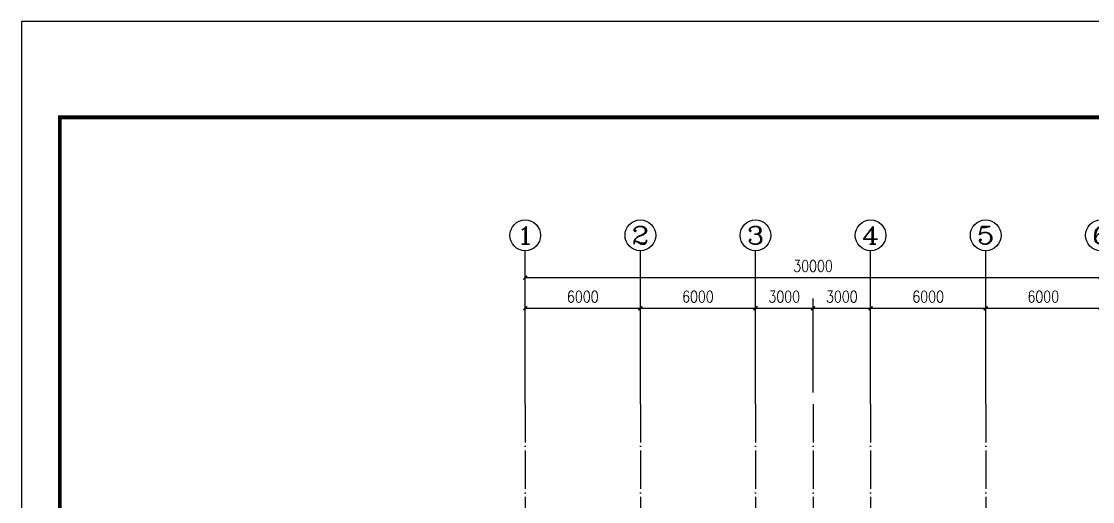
# Model space of a CAD drawing. Extents: x 31695611 to 39053694, y -59225 to 904195.
# Drawn here: x 38789573 to 38845402, y 879161 to 904195 of the extents above; entities that cross this region are included whole.
import ezdxf
from ezdxf.enums import TextEntityAlignment as Align

# ---------------------------------------------------------------- set-up
doc = ezdxf.new("R2010")
doc.units = 0
doc.header["$LTSCALE"] = 1000
doc.header["$MEASUREMENT"] = 0
doc.linetypes.add('ACAD_ISO04W100', pattern=[30.5, 24, -3, 0.5, -3])
doc.linetypes.add('DOTE', pattern=[2.42, 2, -0.2, 0.02, -0.2])
doc.layers.get('0').update_dxf_attribs({"linetype": 'CONTINUOUS'})
doc.layers.get('DEFPOINTS').update_dxf_attribs({"linetype": 'CONTINUOUS'})
for name, color, linetype in [('AXIS', 3, 'CONTINUOUS'), ('AXIS_TEXT', 7, 'CONTINUOUS'), ('DOTE', 1, 'ACAD_ISO04W100'), ('PUB_TITLE', 4, 'CONTINUOUS')]:
    doc.layers.add(name, color=color, linetype=linetype)
doc.styles.add('_TCH_AXIS', font='COMPLEX', dxfattribs={"bigfont": 'GBCBIG'})
doc.styles.add('COMPLEX', font='COMPLEX')
doc.styles.add('DIM_FONT', font='SIMPLEX.shx', dxfattribs={"width": 0.8})
doc.dimstyles.new('DIMN200', dxfattribs={"dimscale": 2, "dimtxt": 300, "dimasz": 100, "dimexe": 250, "dimexo": 300, "dimgap": 150, "dimtad": 1, "dimdec": 0, "dimzin": 0, "dimtxsty": 'DIM_FONT', "dimblk": 'ARCHTICK', "dimcen": 0.09, "dimclrt": 7, "dimazin": 3, "dimtfac": 1, "dimtdec": 0, "dimtix": 1, "dimtmove": 0, "dimatfit": 3, "dimtolj": 1, "dimtzin": 0})

# ---------------------------------------------------------------- blocks, each defined once
blk = doc.blocks.new('_ARCHTICK')
at = {"color": 0, "linetype": 'BYBLOCK', "const_width": 0.4}
blk.add_lwpolyline([(-0.5, -0.5), (0.5, 0.5)], dxfattribs=at)
blk = doc.blocks.new('*D1080')
at = {"layer": 'AXIS', "color": 0}
for p, q in [((38815832, 884842), (38815832, 889742)), ((38821832, 884842), (38821832, 889742)), ((38815832, 889242), (38821832, 889242))]:
    blk.add_line(p, q, dxfattribs=at)
at = {"layer": 'DEFPOINTS', "color": 0}
for p in [(38821832, 889242), (38815832, 884242), (38821832, 884242)]:
    blk.add_point(p, dxfattribs=at)
at = {"layer": 'AXIS', "color": 0, "xscale": 200, "yscale": 200, "zscale": 200, "rotation": 180}
blk.add_blockref('_ARCHTICK', (38815832, 889242), dxfattribs=at)
at = {"layer": 'AXIS', "color": 0, "xscale": 200, "yscale": 200, "zscale": 200}
blk.add_blockref('_ARCHTICK', (38821832, 889242), dxfattribs=at)
at = {"layer": 'AXIS', "color": 7, "insert": (38818832, 889842), "char_height": 600, "attachment_point": 5, "style": 'DIM_FONT'}
blk.add_mtext('\\A1;6000', dxfattribs=at)
blk = doc.blocks.new('*D1081')
at = {"layer": 'AXIS', "color": 0}
for p, q in [((38821832, 884842), (38821832, 889742)), ((38827832, 884842), (38827832, 889742)), ((38821832, 889242), (38827832, 889242))]:
    blk.add_line(p, q, dxfattribs=at)
at = {"layer": 'DEFPOINTS', "color": 0}
for p in [(38827832, 889242), (38821832, 884242), (38827832, 884242)]:
    blk.add_point(p, dxfattribs=at)
at = {"layer": 'AXIS', "color": 0, "xscale": 200, "yscale": 200, "zscale": 200, "rotation": 180}
blk.add_blockref('_ARCHTICK', (38821832, 889242), dxfattribs=at)
at = {"layer": 'AXIS', "color": 0, "xscale": 200, "yscale": 200, "zscale": 200}
blk.add_blockref('_ARCHTICK', (38827832, 889242), dxfattribs=at)
at = {"layer": 'AXIS', "color": 7, "insert": (38824832, 889842), "char_height": 600, "attachment_point": 5, "style": 'DIM_FONT'}
blk.add_mtext('\\A1;6000', dxfattribs=at)
blk = doc.blocks.new('*D1082')
at = {"layer": 'AXIS', "color": 0}
for p, q in [((38827832, 884842), (38827832, 889742)), ((38830832, 884842), (38830832, 889742)), ((38827832, 889242), (38830832, 889242))]:
    blk.add_line(p, q, dxfattribs=at)
at = {"layer": 'DEFPOINTS', "color": 0}
for p in [(38830832, 889242), (38827832, 884242), (38830832, 884242)]:
    blk.add_point(p, dxfattribs=at)
at = {"layer": 'AXIS', "color": 0, "xscale": 200, "yscale": 200, "zscale": 200, "rotation": 180}
blk.add_blockref('_ARCHTICK', (38827832, 889242), dxfattribs=at)
at = {"layer": 'AXIS', "color": 0, "xscale": 200, "yscale": 200, "zscale": 200}
blk.add_blockref('_ARCHTICK', (38830832, 889242), dxfattribs=at)
at = {"layer": 'AXIS', "color": 7, "insert": (38829332, 889842), "char_height": 600, "attachment_point": 5, "style": 'DIM_FONT'}
blk.add_mtext('\\A1;3000', dxfattribs=at)
blk = doc.blocks.new('*D1083')
at = {"layer": 'AXIS', "color": 0}
for p, q in [((38830832, 884842), (38830832, 889742)), ((38833832, 884842), (38833832, 889742)), ((38830832, 889242), (38833832, 889242))]:
    blk.add_line(p, q, dxfattribs=at)
at = {"layer": 'DEFPOINTS', "color": 0}
for p in [(38833832, 889242), (38830832, 884242), (38833832, 884242)]:
    blk.add_point(p, dxfattribs=at)
at = {"layer": 'AXIS', "color": 0, "xscale": 200, "yscale": 200, "zscale": 200, "rotation": 180}
blk.add_blockref('_ARCHTICK', (38830832, 889242), dxfattribs=at)
at = {"layer": 'AXIS', "color": 0, "xscale": 200, "yscale": 200, "zscale": 200}
blk.add_blockref('_ARCHTICK', (38833832, 889242), dxfattribs=at)
at = {"layer": 'AXIS', "color": 7, "insert": (38832332, 889842), "char_height": 600, "attachment_point": 5, "style": 'DIM_FONT'}
blk.add_mtext('\\A1;3000', dxfattribs=at)
blk = doc.blocks.new('*D1084')
at = {"layer": 'AXIS', "color": 0}
for p, q in [((38833832, 884842), (38833832, 889742)), ((38839832, 884842), (38839832, 889742)), ((38833832, 889242), (38839832, 889242))]:
    blk.add_line(p, q, dxfattribs=at)
at = {"layer": 'DEFPOINTS', "color": 0}
for p in [(38839832, 889242), (38833832, 884242), (38839832, 884242)]:
    blk.add_point(p, dxfattribs=at)
at = {"layer": 'AXIS', "color": 0, "xscale": 200, "yscale": 200, "zscale": 200, "rotation": 180}
blk.add_blockref('_ARCHTICK', (38833832, 889242), dxfattribs=at)
at = {"layer": 'AXIS', "color": 0, "xscale": 200, "yscale": 200, "zscale": 200}
blk.add_blockref('_ARCHTICK', (38839832, 889242), dxfattribs=at)
at = {"layer": 'AXIS', "color": 7, "insert": (38836832, 889842), "char_height": 600, "attachment_point": 5, "style": 'DIM_FONT'}
blk.add_mtext('\\A1;6000', dxfattribs=at)
blk = doc.blocks.new('*D1085')
at = {"layer": 'AXIS', "color": 0}
for p, q in [((38839832, 884842), (38839832, 889742)), ((38845832, 884842), (38845832, 889742)), ((38839832, 889242), (38845832, 889242))]:
    blk.add_line(p, q, dxfattribs=at)
at = {"layer": 'DEFPOINTS', "color": 0}
for p in [(38845832, 889242), (38839832, 884242), (38845832, 884242)]:
    blk.add_point(p, dxfattribs=at)
at = {"layer": 'AXIS', "color": 0, "xscale": 200, "yscale": 200, "zscale": 200, "rotation": 180}
blk.add_blockref('_ARCHTICK', (38839832, 889242), dxfattribs=at)
at = {"layer": 'AXIS', "color": 0, "xscale": 200, "yscale": 200, "zscale": 200}
blk.add_blockref('_ARCHTICK', (38845832, 889242), dxfattribs=at)
at = {"layer": 'AXIS', "color": 7, "insert": (38842832, 889842), "char_height": 600, "attachment_point": 5, "style": 'DIM_FONT'}
blk.add_mtext('\\A1;6000', dxfattribs=at)
blk = doc.blocks.new('*D1086')
at = {"layer": 'AXIS', "color": 0}
for p, q in [((38815832, 884842), (38815832, 891342)), ((38845832, 884842), (38845832, 891342)), ((38815832, 890842), (38845832, 890842))]:
    blk.add_line(p, q, dxfattribs=at)
at = {"layer": 'DEFPOINTS', "color": 0}
for p in [(38845832, 890842), (38815832, 884242), (38845832, 884242)]:
    blk.add_point(p, dxfattribs=at)
at = {"layer": 'AXIS', "color": 0, "xscale": 200, "yscale": 200, "zscale": 200, "rotation": 180}
blk.add_blockref('_ARCHTICK', (38815832, 890842), dxfattribs=at)
at = {"layer": 'AXIS', "color": 0, "xscale": 200, "yscale": 200, "zscale": 200}
blk.add_blockref('_ARCHTICK', (38845832, 890842), dxfattribs=at)
at = {"layer": 'AXIS', "color": 7, "insert": (38830832, 891442), "char_height": 600, "attachment_point": 5, "style": 'DIM_FONT'}
blk.add_mtext('\\A1;30000', dxfattribs=at)
blk = doc.blocks.new('_AXISO')
blk.add_circle((0, 0), 0.5)
at = {"layer": 'AXIS_TEXT', "style": 'COMPLEX', "width": 1.041667}
blk.add_attdef('A', text='', height=0.56, dxfattribs=at).set_placement((-0.25, -0.28), (0.25, -0.28), align=Align.FIT)

msp = doc.modelspace()

# ---------------------------------------------------------------- linework, layer by layer
at = {"layer": 'AXIS'}
for p, q in [((38815831.9, 884242.1), (38815831.9, 892242.1)), ((38821831.9, 884242.1), (38821831.9, 892242.1)), ((38827831.9, 884242.1), (38827831.9, 892242.1)), ((38833831.9, 884242.1), (38833831.9, 892242.1)), ((38839831.9, 884242.1), (38839831.9, 892242.1))]:
    msp.add_line(p, q, dxfattribs=at)
at = {"layer": 'DOTE', "linetype": 'DOTE'}
for p, q in [((38815831.9, 884242.1), (38815831.9, 784664.7)), ((38821831.9, 884242.1), (38821831.9, 878258.6)), ((38827831.9, 884242.1), (38827831.9, 878258.6)), ((38830831.9, 884242.1), (38830831.9, 784664.7)), ((38833831.9, 884242.1), (38833831.9, 878258.5)), ((38839831.9, 884242.1), (38839831.9, 878258.5))]:
    msp.add_line(p, q, dxfattribs=at)
at = {"layer": 'PUB_TITLE'}
msp.add_lwpolyline([(38789572.6, 755595.5), (38873572.6, 755595.5), (38873572.6, 904195.5), (38789572.6, 904195.5)], close=True, dxfattribs=at)
at = {"layer": 'PUB_TITLE', "const_width": 200}
msp.add_lwpolyline([(38791572.6, 757595.5), (38871572.6, 757595.5), (38871572.6, 899195.5), (38791572.6, 899195.5)], close=True, dxfattribs=at)

# ---------------------------------------------------------------- block references
at = {"layer": 'AXIS'}
ref = msp.add_blockref('_AXISO', (38815831.9, 893042.1), dxfattribs=dict(at, xscale=1600, yscale=1600, zscale=1600))
ref.add_attrib('A', '1', dxfattribs={"layer": 'AXIS_TEXT', "height": 905.1, "style": '_TCH_AXIS', "width": 2.333333}).set_placement((38815379.3, 892589.6), (38816284.4, 892589.6), align=Align.FIT)
ref = msp.add_blockref('_AXISO', (38821831.9, 893042.1), dxfattribs=dict(at, xscale=1600, yscale=1600, zscale=1600))
ref.add_attrib('A', '2', dxfattribs={"layer": 'AXIS_TEXT', "height": 905.1, "style": '_TCH_AXIS', "width": 1.5}).set_placement((38821379.3, 892589.6), (38822284.4, 892589.6), align=Align.FIT)
ref = msp.add_blockref('_AXISO', (38827831.9, 893042.1), dxfattribs=dict(at, xscale=1600, yscale=1600, zscale=1600))
ref.add_attrib('A', '3', dxfattribs={"layer": 'AXIS_TEXT', "height": 905.1, "style": '_TCH_AXIS', "width": 1.5}).set_placement((38827379.3, 892589.6), (38828284.4, 892589.6), align=Align.FIT)
ref = msp.add_blockref('_AXISO', (38833831.9, 893042.1), dxfattribs=dict(at, xscale=1600, yscale=1600, zscale=1600))
ref.add_attrib('A', '4', dxfattribs={"layer": 'AXIS_TEXT', "height": 905.1, "style": '_TCH_AXIS', "width": 1.3125}).set_placement((38833379.3, 892589.6), (38834284.4, 892589.6), align=Align.FIT)
ref = msp.add_blockref('_AXISO', (38839831.9, 893042.1), dxfattribs=dict(at, xscale=1600, yscale=1600, zscale=1600))
ref.add_attrib('A', '5', dxfattribs={"layer": 'AXIS_TEXT', "height": 905.1, "style": '_TCH_AXIS', "width": 1.5}).set_placement((38839379.3, 892589.6), (38840284.4, 892589.6), align=Align.FIT)
ref = msp.add_blockref('_AXISO', (38845831.9, 893042.1), dxfattribs=dict(at, xscale=1600, yscale=1600, zscale=1600))
ref.add_attrib('A', '6', dxfattribs={"layer": 'AXIS_TEXT', "height": 905.1, "style": '_TCH_AXIS', "width": 1.5}).set_placement((38845379.3, 892589.6), (38846284.4, 892589.6), align=Align.FIT)

# ---------------------------------------------------------------- dimensions: what is measured, and where the dimension line sits
for p1, p2, distance, picture, middle in [((38815831.9, 884242.1), (38845831.9, 884242.1), 6600, '*D1086', (38830831.9, 891442.1)), ((38815831.9, 884242.1), (38821831.9, 884242.1), 5000, '*D1080', (38818831.9, 889842.1)), ((38821831.9, 884242.1), (38827831.9, 884242.1), 5000, '*D1081', (38824831.9, 889842.1)), ((38827831.9, 884242.1), (38830831.9, 884242.1), 5000, '*D1082', (38829331.9, 889842.1)), ((38830831.9, 884242.1), (38833831.9, 884242.1), 5000, '*D1083', (38832331.9, 889842.1)), ((38833831.9, 884242.1), (38839831.9, 884242.1), 5000, '*D1084', (38836831.9, 889842.1)), ((38839831.9, 884242.1), (38845831.9, 884242.1), 5000, '*D1085', (38842831.9, 889842.1))]:
    dim = msp.add_aligned_dim(p1=p1, p2=p2, distance=distance, dimstyle='DIMN200', dxfattribs=at)
    dim.commit()
    dim.dimension.update_dxf_attribs({"geometry": picture, "text_midpoint": middle})

doc.saveas('drawing.dxf')
